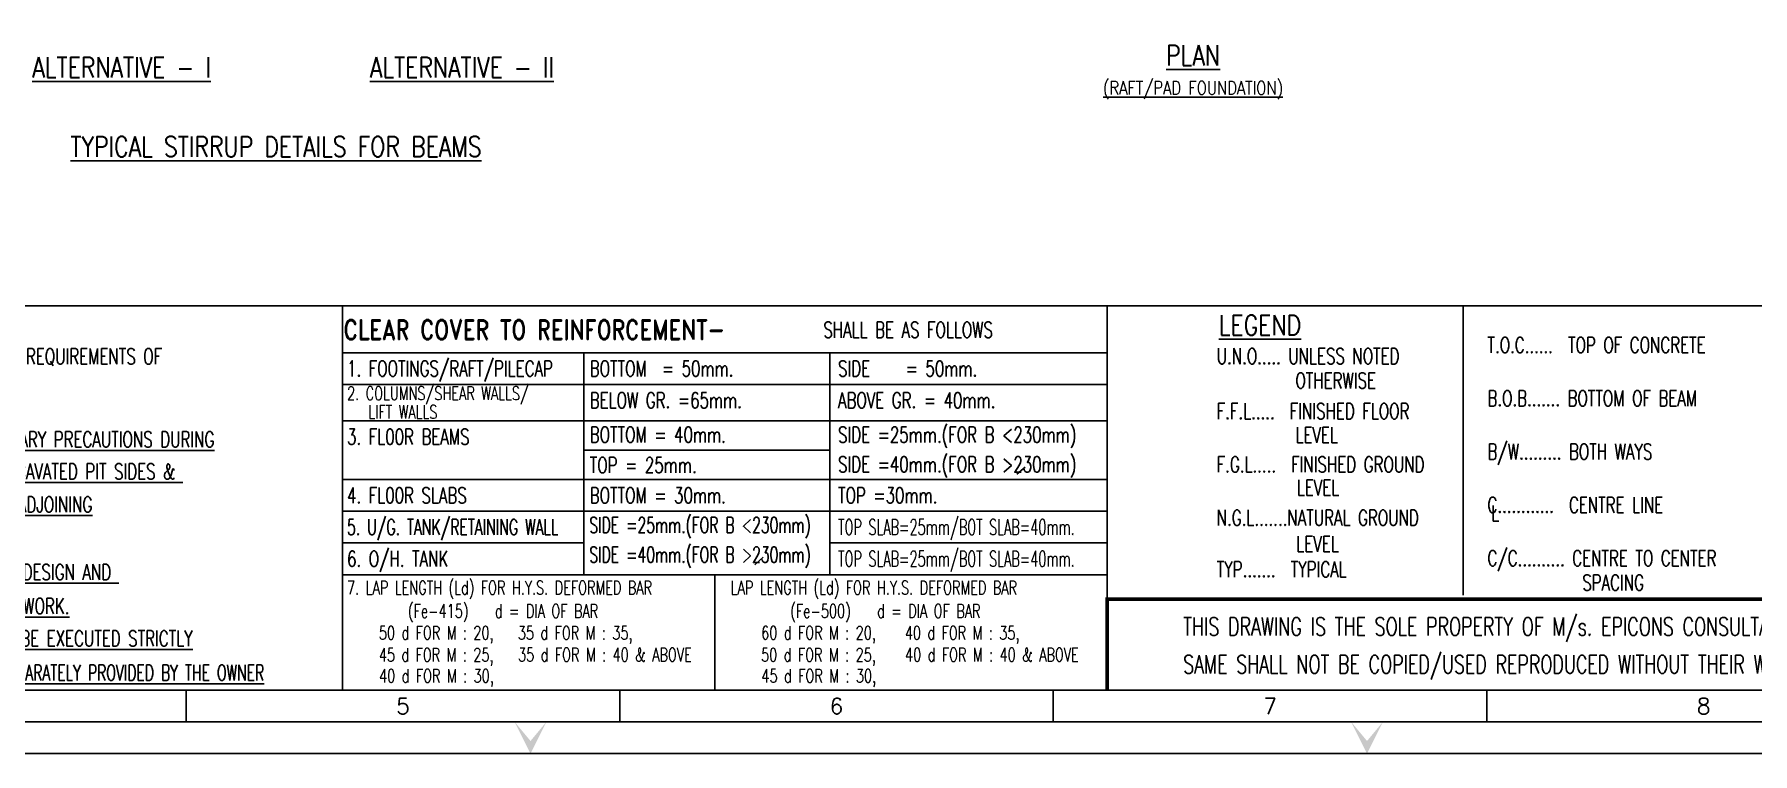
# Model space of a CAD drawing. Extents: x 455722 to 1142355, y -625363 to -272741.
# Drawn here: x 547374 to 585669, y -555636 to -539603 of the extents above; entities that cross this region are included whole.
import ezdxf
from ezdxf.enums import TextEntityAlignment as Align

# ---------------------------------------------------------------- set-up
doc = ezdxf.new("R2010")
doc.units = 0
doc.header["$LTSCALE"] = 500
doc.header["$MEASUREMENT"] = 0
for name, color, linetype in [('DIM1', 5, 'Continuous'), ('note t', 2, 'Continuous'), ('notes', 1, 'Continuous'), ('PNA', 10, 'Continuous'), ('S-TITLE', 6, 'Continuous'), ('TEXT (SHEET)', 4, 'Continuous'), ('TEXT1', 2, 'Continuous'), ('TITLE', 4, 'Continuous')]:
    doc.layers.add(name, color=color, linetype=linetype)
doc.layers.add('HEADING-TXT', color=1, linetype='Continuous', lineweight=25)
doc.styles.add('D', font='romand.shx', dxfattribs={"height": 200})
doc.styles.add('ROMANS', font='r.shx', dxfattribs={"width": 0.8, "height": 275, "bigfont": 'bigfont.shx'})

# ---------------------------------------------------------------- blocks, each defined once
blk = doc.blocks.new('FOLDER')
at = {"layer": 'PNA'}
for points in [[(-1250, 2500), (0, 0), (0, 1000)], [(1250, 2500), (0, 0), (0, 1000)]]:
    blk.add_solid(points, dxfattribs=at)
blk = doc.blocks.new('A1')
at = {"color": 1}
blk.add_line((81794, 6959), (1969, 6959), dxfattribs=at)
at = {"flags": 128}
blk.add_lwpolyline([(0, 0), (82779, 0), (82779, 58231), (0, 58231)], close=True, dxfattribs=at)
at = {"color": 1, "const_width": 56.6}
blk.add_lwpolyline([(42226, 985), (42226, 2401), (58867, 2401)], dxfattribs=at)
at = {"layer": 'PNA'}
for p, q in [((27921, 984), (27921, 492)), ((34655, 984), (34655, 492)), ((41389, 984), (41389, 492)), ((48124, 984), (48124, 492))]:
    blk.add_line(p, q, dxfattribs=at)
at = {"layer": 'PNA', "color": 1}
for points in [[(984, 492), (82287, 492), (82287, 57739), (984, 57739)], [(1969, 984), (81794, 984), (81794, 57247), (1969, 57247)]]:
    blk.add_lwpolyline(points, close=True, dxfattribs=at)
at = {"layer": 'PNA', "xscale": 0.1968578388914466, "yscale": 0.1968578388914466, "zscale": 0.1968578388914466}
for p in [(33269, 0), (46262, 0)]:
    blk.add_blockref('FOLDER', p, dxfattribs=at)
at = {"layer": 'PNA', "style": 'ROMANS'}
for s, p in [('5', (31289, 738)), ('6', (38023, 738)), ('7', (44757, 738)), ('8', (51491, 738))]:
    blk.add_text(s, height=246, dxfattribs=at).set_placement(p, align=Align.MIDDLE)
at = {"layer": 'TEXT (SHEET)', "color": 4, "style": 'ROMANS', "width": 0.7}
for s, p in [('THIS DRAWING IS THE SOLE PROPERTY OF M/s. EPICONS CONSULTANTS PVT. LTD. AND', (43408, 1833)), ('SAME SHALL NOT BE COPIED/USED REPRODUCED WITHOUT THEIR WRITTEN PERMISSION.', (43408, 1247))]:
    blk.add_text(s, height=283.16, dxfattribs=at).set_placement(p)

msp = doc.modelspace()

# ---------------------------------------------------------------- linework, layer by layer
at = {"layer": 'DIM1', "color": 7}
msp.add_line((554242.309, -554223.693), (554242.309, -545849.865), dxfattribs=at)
msp.add_lwpolyline([(539284.309, -545650.468), (554242.309, -545650.468), (554242.309, -554223.693), (539284.309, -554223.693)], close=True, dxfattribs=at)
at = {"layer": 'notes', "color": 4}
for p, q in [((569267.714, -549408.543), (569457.396, -549249.658)), ((563434.798, -551425.67), (563614.292, -551259.918))]:
    msp.add_line(p, q, dxfattribs=at)
at = {"layer": 'TEXT1', "color": 5}
for p, q in [((571283.156, -547405.65), (554242.309, -547405.65)), ((571283.156, -548219.973), (554242.309, -548219.973)), ((571283.156, -548219.973), (554242.309, -548219.973)), ((565105.944, -548873.045), (559620.801, -548873.045)), ((571283.156, -549526.117), (554242.309, -549526.117)), ((571283.156, -550232.94), (554242.309, -550232.94)), ((571283.156, -550232.94), (554242.309, -550232.94)), ((559620.801, -550939.762), (554242.309, -550939.762)), ((571283.156, -550939.762), (565105.944, -550939.762)), ((571283.156, -551646.584), (554242.309, -551646.584))]:
    msp.add_line(p, q, dxfattribs=at)
at = {"layer": 'TITLE', "color": 0}
for p, q in [((579218.477, -552101.83), (579218.477, -545650.468)), ((571283.156, -546698.828), (554242.309, -546698.828)), ((559620.801, -551646.584), (559620.801, -546698.828)), ((565105.944, -551646.584), (565105.944, -546698.828)), ((562542.594, -554223.392), (562542.594, -551646.584))]:
    msp.add_line(p, q, dxfattribs=at)
msp.add_lwpolyline([(571283.156, -545650.468), (554242.309, -545650.468), (554242.309, -554223.091), (571283.156, -554223.091)], close=True, dxfattribs=at)

# ---------------------------------------------------------------- block references
at = {"xscale": 1.434849416022188, "yscale": 1.434849416022188, "zscale": 1.434849416022188}
msp.add_blockref('A1', (510695.778, -555636), dxfattribs=at)

# ---------------------------------------------------------------- texts
at = {"layer": 'HEADING-TXT', "color": 6, "style": 'ROMANS', "width": 0.8}
msp.add_text('%%ULEGEND', height=450, dxfattribs=at).set_placement((573769.584, -546310.476))
at = {"layer": 'note t', "style": 'D', "width": 0.8}
msp.add_text(' CLEAR COVER TO REINFORCEMENT- ', height=440, dxfattribs=at).set_placement((554022.749, -546406.323))
at = {"layer": 'notes', "color": 4, "style": 'ROMANS'}
for s, height, width, p in [('SHALL BE AS FOLLOWS', 350, 0.7, (564958.147, -546363.701)), ('T.O.C......  TOP OF CONCRETE', 350, 0.7, (579760.136, -546701.869)), ('1. CONTRACTOR SHALL COMPLY WITH ALL THE REQUIREMENTS OF ', 350, 0.7, (539438.126, -546956.084)), ('U.N.O..... UNLESS NOTED', 350, 0.7, (573725.993, -546951.377)), ('OTHERWISE', 350, 0.7, (575480.176, -547494.305)), ('B.O.B....... BOTTOM OF BEAM', 350, 0.7, (579760.136, -547890.037)), ('F.F.L.....  FINISHED FLOOR', 350, 0.7, (573725.993, -548177.007)), ('LEVEL', 350, 0.7, (575480.561, -548710.758)), ('2. %%UCONTRACTOR SHALL TAKE ALL THE NECESSARY PRECAUTIONS DURING', 350, 0.7, (539438.126, -548806.249)), ('B/W......... BOTH WAYS', 350, 0.7, (579760.136, -549078.205)), ('F.G.L.....  FINISHED GROUND', 350, 0.7, (573725.993, -549365.175)), ('%%UEXCAVATION TO PREVENT COLLAPSE OF EXCAVATED PIT SIDES & ', 350, 0.7, (539931.902, -549521.236)), ('LEVEL', 350, 0.7, (575512.368, -549882.119)), ('%%UENSURE THE SAFETY AND PROTECTION OF ADJOINING', 350, 0.7, (539931.902, -550256.858)), ('C............  CENTRE LINE', 350, 0.7, (579760.136, -550266.374)), ('N.G.L.......NATURAL GROUND', 350, 0.7, (573725.993, -550553.344)), ('L', 350, 0.7, (579843.776, -550455.422)), ('LEVEL', 350, 0.7, (575501.356, -551136.365)), ('C/C.......... CENTRE TO CENTER', 350, 0.7, (579760.136, -551454.542)), ('3. %%UCONTRACTOR SHALL BE RESPONSIBLE FOR DESIGN AND ', 350, 0.7, (539438.126, -551765.324)), ('TYP.......  TYPICAL', 350, 0.7, (573725.993, -551701.789)), ('SPACING', 350, 0.7, (581874.029, -551998.17)), ('%%uSATISFACTORY PERFORMANCE OF THE FORMWORK.', 350, 0.7, (539903.135, -552520.893)), ('4. %%UALL THE R.C.C./STRUCTURAL WORK SHALL BE EXECUTED STRICTLY', 350, 0.7, (539438.126, -553243.668)), ('50 d FOR M : 20,', 300, 0.7, (555052.265, -553092.124, -226772.484)), ('35 d FOR M : 35,', 300, 0.7, (558148.986, -553094.653, -226772.484)), ('60 d FOR M : 20,', 300, 0.7, (563572.689, -553092.124, -226772.484)), ('40 d FOR M : 35,', 300, 0.7, (566773.615, -553094.653, -226772.484)), ('45 d FOR M : 25,', 300, 0.7, (555050.779, -553583.628, -226772.484)), ('35 d FOR M : 40 & ABOVE', 300, 0.7, (558154.913, -553580.722, -226772.484)), ('50 d FOR M : 25,', 300, 0.7, (563571.203, -553583.628, -226772.484)), ('40 d FOR M : 40 & ABOVE', 300, 0.7, (566779.543, -553580.722, -226772.484)), ('%%UUNDER COMPETENT TECHNICAL SUPERVISION SEPARATELY PROVIDED BY THE OWNER', 350, 0.65, (539627.427, -554006.948)), ('40 d FOR M : 30,', 300, 0.7, (555057.066, -554052.757, -226772.484)), ('45 d FOR M : 30,', 300, 0.7, (563577.49, -554052.757, -226772.484))]:
    msp.add_text(s, height=height, dxfattribs=dict(at, width=width)).set_placement(p)
for s, height, width, p in [('1. FOOTINGS/RAFT/PILECAP', 350, 0.7, (554343.986, -547052.239)), ('BOTTOM  = 50mm.', 350, 0.7, (559752.662, -547052.239)), ('SIDE    = 50mm.', 350, 0.7, (565286.105, -547052.239)), ('2. COLUMNS/SHEAR WALLS/', 300, 0.7, (554343.986, -547603.061)), ('BELOW GR. =65mm.', 350, 0.7, (559752.662, -547759.061)), ('ABOVE GR. = 40mm.', 350, 0.7, (565286.105, -547759.061)), ('LIFT WALLS', 300, 0.7, (554817.986, -548019.061)), ('BOTTOM = 40mm.', 350, 0.7, (559752.662, -548526.134)), ('SIDE =25mm.(FOR B <230mm)', 350, 0.7, (565286.105, -548527.884)), ('3. FL00R BEAMS ', 350, 0.7, (554343.986, -548573.384)), ('TOP = 25mm.', 350, 0.7, (559752.662, -549204.956)), ('SIDE =40mm.(FOR B >230mm)', 350, 0.7, (565286.105, -549187.706)), ('4. FL00R SLABS ', 350, 0.7, (554343.986, -549879.528)), ('BOTTOM = 30mm.', 350, 0.7, (559752.662, -549879.528)), ('TOP =30mm.', 350, 0.7, (565286.105, -549879.528)), ('SIDE =25mm.(FOR B <230mm)', 350, 0.65, (559744.162, -550540.851)), ('5. U/G. TANK/RETAINING WALL', 350, 0.65, (554343.986, -550586.351)), ('TOP SLAB=25mm/BOT SLAB=40mm.', 350, 0.6, (565286.105, -550586.351)), ('6. O/H. TANK', 350, 0.7, (554343.986, -551293.173)), ('SIDE =40mm.(FOR B >230mm)', 350, 0.65, (559744.162, -551200.673)), ('TOP SLAB=25mm/BOT SLAB=40mm.', 350, 0.6, (565286.105, -551293.173)), ('7. LAP LENGTH (Ld) FOR H.Y.S. DEFORMED BAR', 300, 0.7, (554343.986, -551937.496)), ('LAP LENGTH (Ld) FOR H.Y.S. DEFORMED BAR', 300, 0.7, (562892.788, -551937.496)), ('(Fe-415)   d = DIA OF BAR', 300, 0.7, (555698.864, -552457.496)), ('(Fe-500)   d = DIA OF BAR', 300, 0.7, (564219.288, -552457.496))]:
    msp.add_text(s, height=height, dxfattribs=dict(at, width=width)).set_placement(p, align=Align.MIDDLE_LEFT)
at = {"layer": 'S-TITLE', "style": 'ROMANS', "width": 0.8}
for s, p in [('%%UPLAN', (573196.792, -540070.466)), ('%%UALTERNATIVE - I', (549317.485, -540339.352)), ('%%UALTERNATIVE - II', (556902.303, -540339.352)), ('%%UTYPICAL STIRRUP DETAILS FOR BEAMS', (552760.477, -542106.248))]:
    msp.add_text(s, height=450, dxfattribs=at).set_placement(p, align=Align.MIDDLE_CENTER)
at = {"layer": 'TEXT1', "linetype": 'ByBlock', "style": 'ROMANS', "width": 0.8}
msp.add_text('%%U(RAFT/PAD FOUNDATION)', height=300, dxfattribs=at).set_placement((573196.792, -540795.803), align=Align.MIDDLE_CENTER)

doc.saveas('drawing.dxf')
